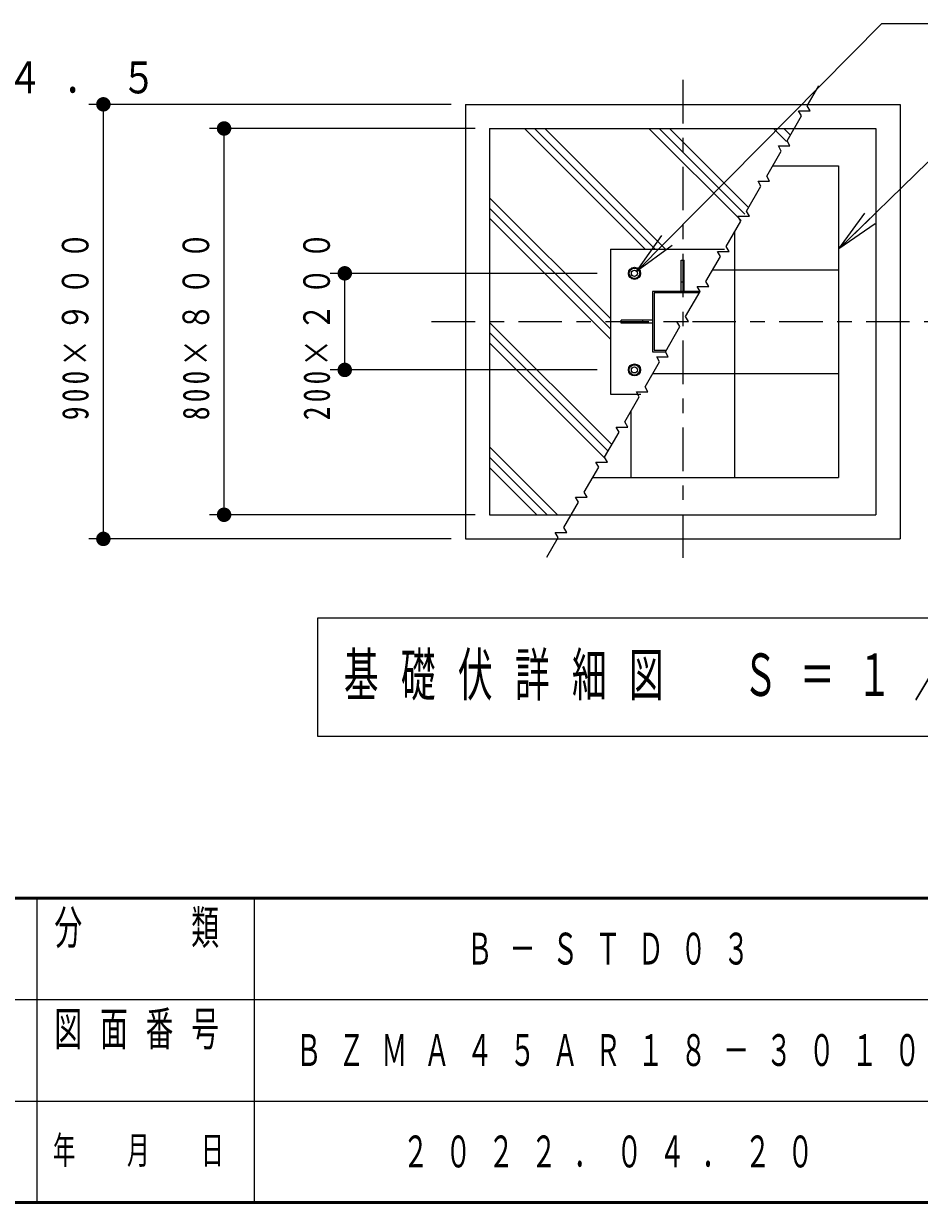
# Model space of a CAD drawing. Units: millimetres on the paper, with parts at other scales. Extents: x -385 to 2, y 0 to 267.
# Drawn here: x -135.9 to -74.1, y 0 to 81.4 of the extents above; entities that cross this region are included whole.
import ezdxf

# ---------------------------------------------------------------- set-up
doc = ezdxf.new("R2010")
doc.units = ezdxf.units.MM
doc.linetypes.add('USER2', pattern=[6, 3, -1, 1, -1])
doc.layers.add('LY_1', color=190, linetype='Continuous', lineweight=25)
doc.styles.add('ＭＳ ゴシック', font='')
doc.styles.get('ＭＳ ゴシック').set_extended_font_data('MS Gothic')

# ---------------------------------------------------------------- blocks, each defined once
blk = doc.blocks.new('filled_dot')
at = {"color": 0, "linetype": 'Continuous', "lineweight": -2, "const_width": 1.25}
blk.add_lwpolyline([(-0.625, 0, 1), (0.625, 0, 1)], format="xyb", close=True, dxfattribs=at)

msp = doc.modelspace()

# ---------------------------------------------------------------- linework, layer by layer
at = {"layer": 'LY_1', "color": 7, "linetype": 'USER2', "lineweight": 13}
for p, q in [((-90.413, 77.492), (-90.413, 44.116)), ((-107.751, 60.805), (-72.695, 60.805))]:
    msp.add_line(p, q, dxfattribs=at)
at = {"layer": 'LY_1', "color": 7, "lineweight": 13}
for p, q in [((-106.413, 75.805), (-131.413, 75.805)), ((-130.413, 45.805), (-130.413, 75.805)), ((-104.747, 74.138), (-123.08, 74.138)), ((-122.08, 47.471), (-122.08, 74.138)), ((-93.014, 65.805), (-101.347, 74.138)), ((-92.307, 65.805), (-100.64, 74.138)), ((-91.6, 65.805), (-99.933, 74.138)), ((-86.388, 67.777), (-92.749, 74.138)), ((-86.129, 68.225), (-92.042, 74.138)), ((-85.87, 68.673), (-91.335, 74.138)), ((-83.241, 73.228), (-84.151, 74.138)), ((-82.982, 73.676), (-83.444, 74.138)), ((-82.723, 74.125), (-82.736, 74.138)), ((-95.413, 61.02), (-103.747, 69.353)), ((-95.413, 60.312), (-103.747, 68.646)), ((-95.413, 59.605), (-103.747, 67.939)), ((-79.628, 65.826), (-77.832, 68.281)), ((-79.628, 65.826), (-77.483, 67.923)), ((-77.133, 67.565), (-79.628, 65.826)), ((-93.611, 64.274), (-91.855, 66.757)), ((-93.611, 64.274), (-91.499, 66.405)), ((-91.144, 66.054), (-93.611, 64.274)), ((-96.313, 64.138), (-114.747, 64.138)), ((-113.747, 57.471), (-113.747, 64.138)), ((-90.513, 63.555), (-90.313, 63.555)), ((-95.312, 52.32), (-103.747, 60.754)), ((-93.163, 60.705), (-93.163, 60.905)), ((-95.571, 51.872), (-103.747, 60.047)), ((-95.83, 51.423), (-103.747, 59.34)), ((-96.313, 57.471), (-114.747, 57.471)), ((-99.062, 47.471), (-103.747, 52.156)), ((-99.769, 47.471), (-103.747, 51.449)), ((-100.476, 47.471), (-103.747, 50.742)), ((-104.747, 47.471), (-123.08, 47.471)), ((-106.413, 45.805), (-131.413, 45.805)), ((-115.624, 40.328), (-115.624, 32.195)), ((-60.824, 40.328), (-115.624, 40.328)), ((-115.624, 32.195), (-60.824, 32.195)), ((-120, 21), (-120, 0))]:
    msp.add_line(p, q, dxfattribs=at)
at = {"layer": 'LY_1', "color": 7}
for p, q in [((-105.413, 75.805), (-105.413, 45.805)), ((-105.413, 75.805), (-75.413, 75.805)), ((-75.413, 75.805), (-75.413, 45.805)), ((-103.747, 74.138), (-103.747, 47.471)), ((-103.747, 74.138), (-77.08, 74.138)), ((-77.08, 74.138), (-77.08, 47.471)), ((-84.207, 71.555), (-79.663, 71.555)), ((-79.663, 71.555), (-79.663, 50.055)), ((-86.83, 67.011), (-86.83, 50.055)), ((-95.413, 65.805), (-87.526, 65.805)), ((-95.413, 65.805), (-95.413, 55.805)), ((-93.955, 64.499), (-94.164, 64.138)), ((-93.538, 64.499), (-93.955, 64.499)), ((-93.33, 64.138), (-93.539, 64.499)), ((-90.513, 62.888), (-90.513, 65.055)), ((-90.513, 65.055), (-90.313, 65.055)), ((-90.313, 62.888), (-90.313, 65.055)), ((-88.344, 64.388), (-79.663, 64.388)), ((-94.163, 64.138), (-93.955, 63.777)), ((-93.955, 63.777), (-93.538, 63.777)), ((-93.539, 63.777), (-93.331, 64.138)), ((-92.497, 62.888), (-92.497, 58.721)), ((-89.211, 62.888), (-92.497, 62.888)), ((-92.39, 62.781), (-92.39, 58.828)), ((-89.272, 62.781), (-92.39, 62.781)), ((-92.496, 60.905), (-94.663, 60.905)), ((-94.663, 60.705), (-94.663, 60.905)), ((-92.496, 60.705), (-94.663, 60.705)), ((-92.497, 58.721), (-91.616, 58.721)), ((-92.39, 58.828), (-91.555, 58.828)), ((-94.164, 57.472), (-93.955, 57.832)), ((-93.955, 57.832), (-93.538, 57.832)), ((-93.539, 57.832), (-93.33, 57.471)), ((-93.955, 57.11), (-94.164, 57.471)), ((-93.538, 57.11), (-93.955, 57.11)), ((-93.33, 57.471), (-93.538, 57.11)), ((-92.482, 57.221), (-79.663, 57.221)), ((-95.413, 55.805), (-93.3, 55.805)), ((-93.997, 54.598), (-93.997, 50.055)), ((-96.62, 50.055), (-79.663, 50.055)), ((-103.747, 47.471), (-77.08, 47.471)), ((-105.413, 45.805), (-75.413, 45.805))]:
    msp.add_line(p, q, dxfattribs=at)
at = {"layer": 'LY_1', "color": 7, "lineweight": 50}
for p, q in [((-385, 21), (0, 21)), ((-385, 0), (0, 0))]:
    msp.add_line(p, q, dxfattribs=at)
at = {"layer": 'LY_1', "color": 211}
for p, q in [((-135, 21), (-135, 0)), ((-187.5, 14), (-70, 14)), ((-242.5, 7), (0, 7))]:
    msp.add_line(p, q, dxfattribs=at)
at = {"layer": 'LY_1', "color": 7, "lineweight": 13}
for points in [[(-93.611, 64.274), (-76.662, 81.38), (-43.255, 81.38)], [(-79.628, 65.826), (-73.492, 71.824), (-40.272, 71.824)]]:
    msp.add_lwpolyline(points, dxfattribs=at)
at = {"layer": 'LY_1', "color": 7}
msp.add_lwpolyline([(-99.808, 44.533), (-99.013, 45.909), (-99.213, 46.255), (-98.413, 46.255), (-98.613, 46.602), (-97.613, 48.334), (-97.813, 48.68), (-97.013, 48.68), (-97.213, 49.027), (-96.213, 50.759), (-96.413, 51.105), (-95.613, 51.105), (-95.813, 51.452), (-94.813, 53.184), (-95.013, 53.53), (-94.213, 53.53), (-94.413, 53.876), (-93.413, 55.609), (-93.613, 55.955), (-92.813, 55.955), (-93.013, 56.301), (-92.013, 58.033), (-92.213, 58.38), (-91.413, 58.38), (-91.613, 58.726), (-90.613, 60.458), (-90.813, 60.805), (-90.013, 60.805), (-90.213, 61.151), (-89.213, 62.883), (-89.413, 63.23), (-88.613, 63.23), (-88.813, 63.576), (-87.813, 65.308), (-88.013, 65.654), (-87.213, 65.654), (-87.413, 66.001), (-86.413, 67.733), (-86.613, 68.079), (-85.813, 68.079), (-86.013, 68.426), (-85.013, 70.158), (-85.213, 70.504), (-84.413, 70.504), (-84.613, 70.851), (-83.613, 72.583), (-83.813, 72.929), (-83.013, 72.929), (-83.213, 73.275), (-82.213, 75.008), (-82.413, 75.354), (-81.613, 75.354), (-81.813, 75.7), (-81.019, 77.077)], dxfattribs=at)
for centre, radius in [((-93.747, 64.138), 0.417), ((-93.747, 64.138), 0.361), ((-93.747, 64.138), 0.212), ((-93.747, 57.471), 0.417), ((-93.747, 57.471), 0.361), ((-93.747, 57.471), 0.212)]:
    msp.add_circle(centre, radius, dxfattribs=at)

# ---------------------------------------------------------------- block references
at = {"layer": 'LY_1', "color": 7, "lineweight": 13, "xscale": 0.4, "yscale": 0.4}
for p, rotation in [((-130.413, 75.805), 270), ((-122.08, 74.138), 270), ((-113.747, 64.138), 270), ((-113.747, 57.471), 90), ((-122.08, 47.471), 90), ((-130.413, 45.805), 90)]:
    msp.add_blockref('filled_dot', p, dxfattribs=dict(at, rotation=rotation))

# ---------------------------------------------------------------- texts
at = {"layer": 'LY_1', "color": 7, "style": 'ＭＳ ゴシック'}
for s, insert, char_height, attachment_point in [('\\T1.64;\\W0.8;□－１２５×１２５×４．５', (-176.374, 77.629), 2.199, 4), ('\\T1.64;\\W0.6;基礎伏詳細図\u3000Ｓ＝１／３０', (-88.224, 36.261), 2.933, 5), ('\\T1.64;\\W0.6;Ｂ－ＳＴＤ０３', (-95, 17.5), 2.199, 5), ('\\T1.64;\\W0.6;ＢＺＭＡ４５ＡＲ１８－３０１０', (-95, 10.5), 2.199, 5), ('\\T1.64;\\W0.6;２０２２．０４．２０', (-95, 3.5), 2.199, 5)]:
    msp.add_mtext(s, dxfattribs=dict(at, insert=insert, char_height=char_height, attachment_point=attachment_point))
at = {"layer": 'LY_1', "color": 7, "char_height": 1.833, "attachment_point": 8, "rotation": 90, "style": 'ＭＳ ゴシック'}
for s, insert in [('\\T1.32;\\W0.75;900×９００', (-131.413, 60.805)), ('\\T1.32;\\W0.75;800×８００', (-123.08, 60.805)), ('\\T1.32;\\W0.75;200×２００', (-114.747, 60.805))]:
    msp.add_mtext(s, dxfattribs=dict(at, insert=insert))
at = {"layer": 'LY_1', "color": 4, "style": 'ＭＳ ゴシック'}
for s, insert, char_height, attachment_point in [('\\T1.64;\\W0.6;分\u3000\u3000類', (-127.5, 20.167), 2.346, 2), ('\\T1.64;\\W0.6;図面番号', (-127.5, 13.167), 2.346, 2), ('\\T1.64;\\W0.6;年\u3000月\u3000日', (-127.5, 3.5), 1.906, 5)]:
    msp.add_mtext(s, dxfattribs=dict(at, insert=insert, char_height=char_height, attachment_point=attachment_point))

doc.saveas('drawing.dxf')
